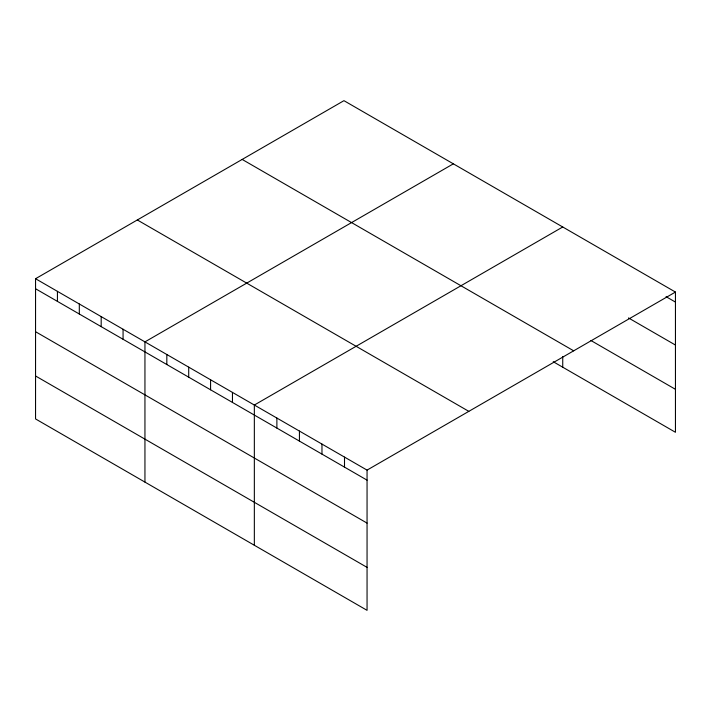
<?xml version="1.0" encoding="UTF-8"?>
<svg xmlns="http://www.w3.org/2000/svg" width="711" height="711" viewBox="0 0 711 711"><rect width="100%" height="100%" fill="white"/><g stroke="black" fill="none" stroke-linecap="round" stroke-linejoin="round"><path stroke-width="1.07" d="M35.55 278.721L367.054 470.113L367.054 610.331L35.55 418.939L35.55 278.721L343.946 100.669L675.45 292.061L675.45 432.279L553.229 361.712M453.342 163.832L144.946 341.884L144.946 482.094M562.739 226.987L254.342 405.039L254.342 545.257M367.054 470.113L675.45 292.061M666.056 296.665L675.45 302.086M628.488 317.933L675.45 345.048M590.921 340.507L675.45 389.317M242.175 159.433L573.679 350.816M137.321 219.966L468.825 411.358M35.55 288.746L367.054 480.138M35.55 331.708L367.054 523.1M35.55 375.977L367.054 567.369M562.739 356.46L562.739 367.205M344.506 457.102L344.506 467.118M321.967 444.082L321.967 454.107M299.429 431.07L299.429 441.096M276.881 418.059L276.881 428.075M232.461 392.41L232.461 402.435M210.58 379.781L210.58 389.797M188.708 367.143L188.708 377.168M166.827 354.513L166.827 364.539M123.065 329.246L123.065 339.271M101.184 316.617L101.184 326.642M79.312 303.988L79.312 314.004M57.431 291.359L57.431 301.375"/></g></svg>
